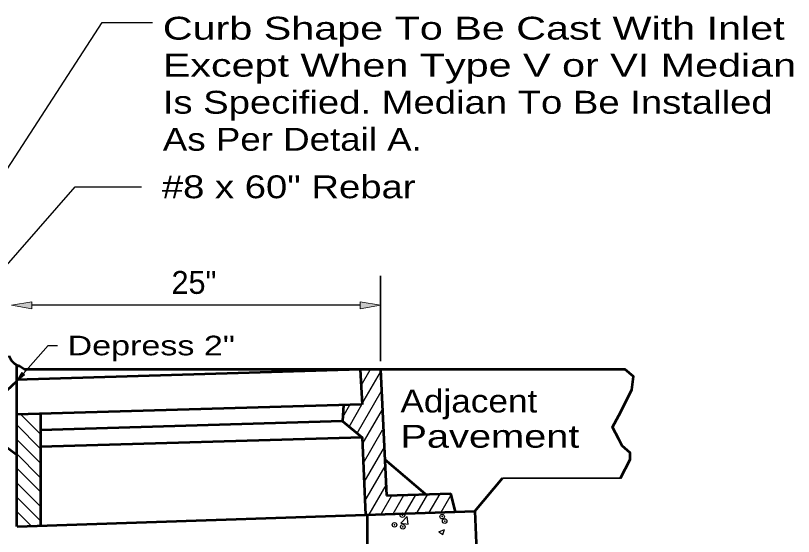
# Model space of a CAD drawing. Extents: x 82.3 to 117.7, y 1.2 to 23.2.
# Drawn here: x 103.842 to 108.604, y 12.807 to 15.996 of the extents above; entities that cross this region are included whole.
import ezdxf

# ---------------------------------------------------------------- set-up
doc = ezdxf.new("R2010")
doc.units = 0
doc.header["$LTSCALE"] = 0.056
doc.header["$PDMODE"] = 32
doc.header["$PDSIZE"] = 0.028
for name, color, linetype, lineweight in [('1', 7, 'Continuous', 25), ('3', 7, 'Continuous', 13), ('6', 7, 'Continuous', 13)]:
    doc.layers.add(name, color=color, linetype=linetype, lineweight=lineweight)

msp = doc.modelspace()

# ---------------------------------------------------------------- hatches: boundary and pattern name
at = {"layer": '1'}
for points in [[(103.94167, 14.20108), (103.94167, 14.24275), (103.81667, 14.22192), (103.81667, 14.22192)], [(105.95133, 14.20108), (105.95133, 14.24275), (106.07633, 14.22192), (106.07633, 14.22192)]]:
    msp.add_hatch(color=256, dxfattribs=at).paths.add_polyline_path(points)
at = {"layer": '3'}
msp.add_hatch(color=256, dxfattribs=at).paths.add_polyline_path([(103.896, 13.79575), (103.88033, 13.80958), (103.84675, 13.75592), (103.84675, 13.75592)])

# ---------------------------------------------------------------- linework, layer by layer
at = {"layer": '1', "lineweight": 35}
for p, q in [((106.07633, 13.88033), (106.07633, 14.40192)), ((106.823, 13.16392), (107.54492, 13.16392))]:
    msp.add_line(p, q, dxfattribs=at)
at = {"layer": '1'}
for p, q in [((105.95133, 14.22192), (103.94167, 14.22192)), ((105.957, 13.73117), (106.01225, 13.82683)), ((105.96258, 13.61592), (106.0765, 13.81317)), ((105.93225, 13.43833), (106.08042, 13.695)), ((105.84525, 13.53775), (105.88875, 13.61308)), ((105.88342, 13.47883), (105.96233, 13.61542)), ((105.96467, 13.3695), (106.08883, 13.5845)), ((103.99433, 13.43225), (103.87358, 13.55317)), ((103.99417, 13.34408), (103.84675, 13.4915)), ((105.97, 13.25383), (106.08825, 13.4585)), ((103.99667, 13.25317), (103.84675, 13.40308)), ((105.97542, 13.13808), (106.10008, 13.35392)), ((103.99508, 13.1665), (103.84675, 13.31475)), ((103.99617, 13.077), (103.84675, 13.22633)), ((105.98075, 13.02242), (106.10475, 13.23725)), ((103.99725, 12.98742), (103.84675, 13.13792)), ((106.00583, 12.94075), (106.11017, 13.12158)), ((103.994, 12.90233), (103.84675, 13.04958)), ((106.08183, 12.94742), (106.14575, 13.05817)), ((106.15325, 12.94608), (106.21883, 13.05983)), ((106.22725, 12.94933), (106.29242, 13.06217)), ((106.30125, 12.95242), (106.36667, 13.06583)), ((106.37383, 12.95325), (106.44033, 13.06842)), ((106.44725, 12.9555), (106.50867, 13.06175)), ((103.9385, 12.8695), (103.84675, 12.96117)), ((106.20033, 12.888), (106.23933, 12.92858)), ((106.20033, 12.888), (106.23933, 12.92858)), ((106.24483, 12.88108), (106.23933, 12.92858)), ((106.20033, 12.888), (106.24483, 12.88108)), ((106.432, 12.83533), (106.467, 12.84875)), ((106.432, 12.83533), (106.45692, 12.81858)), ((106.45692, 12.8185), (106.46708, 12.84875))]:
    msp.add_line(p, q, dxfattribs=at)
at = {"layer": '1', "lineweight": 53}
for p, q in [((105.95225, 13.82792), (103.84625, 13.766)), ((103.84675, 13.85683), (103.84675, 12.86867)), ((105.95225, 13.82792), (105.96267, 13.61542)), ((106.07583, 13.82792), (106.11342, 13.0575)), ((105.96233, 13.61542), (103.84675, 13.55317)), ((103.99508, 13.5575), (103.99508, 12.8735)), ((105.844, 13.51167), (103.99508, 13.45733)), ((105.96267, 13.41308), (103.99508, 13.35517)), ((106.35158, 13.06542), (106.10275, 13.27733)), ((106.65275, 12.96183), (106.823, 13.16392)), ((106.11325, 13.0575), (106.50642, 13.07058)), ((106.53458, 12.95817), (106.50642, 13.07058)), ((103.85092, 12.86867), (106.65275, 12.96183)), ((105.99658, 10.29892), (105.99658, 12.94))]:
    msp.add_line(p, q, dxfattribs=at)
at = {"layer": '1', "lineweight": 13}
msp.add_line((105.98467, 12.93892), (105.99658, 12.93992), dxfattribs=at)
for points in [[(103.94167, 14.20108), (103.94167, 14.24275), (103.81667, 14.22192), (103.81667, 14.22192)], [(105.95133, 14.20108), (105.95133, 14.24275), (106.07633, 14.22192), (106.07633, 14.22192)]]:
    msp.add_lwpolyline(points, close=True, dxfattribs=at)
at = {"layer": '1', "lineweight": 53}
for points in [[(107.54492, 13.16392), (107.60425, 13.27808), (107.60425, 13.31958), (107.55483, 13.36108), (107.535, 13.40258), (107.4955, 13.47517), (107.535, 13.54783), (107.61417, 13.70342), (107.624, 13.78642), (107.57458, 13.82792), (103.89575, 13.82792), (103.86608, 13.84867), (103.85883, 13.85183)], [(103.84675, 13.75592), (103.72708, 13.64558), (103.74992, 13.38208), (103.84675, 13.3075)], [(105.849, 13.61208), (105.844, 13.51167), (105.96267, 13.41308), (105.98467, 12.93892)], [(106.65275, 12.96183), (106.66392, 12.71725)]]:
    msp.add_lwpolyline(points, dxfattribs=at)
msp.add_spline([(103.80175, 13.91258), (103.8025, 13.9105), (103.80325, 13.9085), (103.804, 13.9065), (103.80483, 13.90458), (103.80567, 13.90267), (103.80658, 13.90075), (103.8075, 13.89892), (103.80842, 13.89708), (103.80942, 13.89525), (103.81042, 13.8935), (103.81142, 13.89175), (103.8125, 13.89), (103.81358, 13.88833), (103.81475, 13.88667), (103.81583, 13.885), (103.81708, 13.88342), (103.81825, 13.88183), (103.8195, 13.88025), (103.82083, 13.87875), (103.82208, 13.87725), (103.8235, 13.87583), (103.82483, 13.87433), (103.82625, 13.873), (103.82767, 13.87158), (103.82917, 13.87025), (103.83067, 13.86892), (103.83217, 13.86767), (103.83375, 13.86642), (103.83533, 13.86517), (103.83692, 13.864), (103.83858, 13.86283), (103.84025, 13.86167), (103.842, 13.8605), (103.84375, 13.85942), (103.8455, 13.85842), (103.84733, 13.85742), (103.84917, 13.85642), (103.851, 13.85542), (103.85292, 13.8545), (103.85483, 13.85358), (103.85683, 13.85267), (103.85883, 13.85183)], degree=3, dxfattribs=at)
at = {"layer": '1'}
for p in [(106.21, 12.93683), (106.4535, 12.92808), (106.469, 12.90083), (106.16183, 12.878), (106.21233, 12.86567)]:
    msp.add_point(p, dxfattribs=at)
at = {"layer": '3', "lineweight": 25}
for points in [[(103.37217, 14.41283), (104.37217, 15.95258), (104.67992, 15.95258)], [(103.62908, 14.28808), (104.20642, 14.94725), (104.61233, 14.94725)], [(103.88825, 13.80267), (104.04167, 13.97567), (104.0975, 13.97567)]]:
    msp.add_lwpolyline(points, dxfattribs=at)
at = {"layer": '3'}
msp.add_lwpolyline([(103.896, 13.79575), (103.88033, 13.80958), (103.84675, 13.75592), (103.84675, 13.75592)], close=True, dxfattribs=at)
at = {"layer": '6'}
msp.add_line((106.07633, 13.81783), (106.07642, 13.81783), dxfattribs=at)

# ---------------------------------------------------------------- texts
at = {"layer": '1'}
msp.add_text('25"', height=0.14, dxfattribs=at).set_placement((104.7965, 14.29183))
at = {"layer": '3'}
for s, height, width, p in [('Curb Shape To Be Cast With Inlet', 0.14, 1.35, (104.74325, 15.84817)), ('Except When Type V or VI Median', 0.14, 1.35, (104.74325, 15.6215)), ('Is Specified. Median To Be Installed', 0.14, 1.25, (104.74325, 15.39483)), ('As Per Detail A.', 0.14, 1.2, (104.74325, 15.16817)), ('#8 x 60" Rebar', 0.14, 1.25, (104.73725, 14.87725)), ('Depress 2"', 0.12, 1.3, (104.16, 13.91567)), ('Adjacent', 0.14, 1.15, (106.198, 13.56567)), ('Pavement', 0.14, 1.3, (106.198, 13.35))]:
    msp.add_text(s, height=height, dxfattribs=dict(at, width=width)).set_placement(p)

doc.saveas('drawing.dxf')
